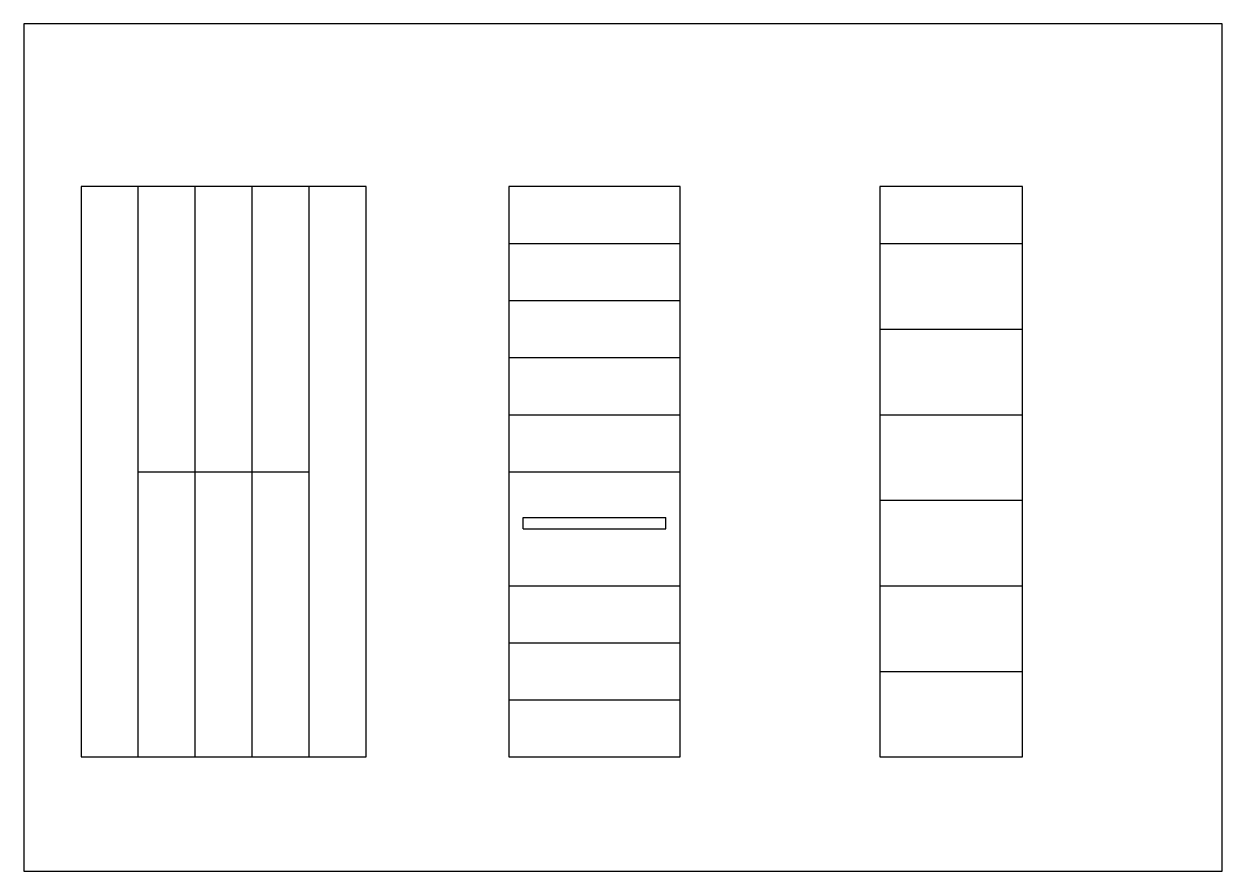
# Model space of a CAD drawing. Extents: x 0 to 420, y 0 to 297.
import ezdxf

# ---------------------------------------------------------------- set-up
doc = ezdxf.new("R2010")
doc.units = 0

# ---------------------------------------------------------------- blocks, each defined once
blk = doc.blocks.new('FRAME')
for p, q in [((420, 297), (0, 297)), ((0, 297), (0, 0)), ((420, 0), (420, 297)), ((0, 0), (420, 0))]:
    blk.add_line(p, q)
blk = doc.blocks.new('FRONT_OLD')
for p, q in [((100, 200), (0, 200)), ((0, 200), (0, 0)), ((20, 0), (20, 200)), ((40, 0), (40, 200)), ((60, 0), (60, 200)), ((80, 0), (80, 200)), ((100, 0), (100, 200)), ((20, 100), (80, 100)), ((20, 98), (20, 100)), ((80, 98), (80, 100)), ((0, 0), (100, 0))]:
    blk.add_line(p, q)
blk = doc.blocks.new('SECTION_OLD')
for p, q in [((60, 200), (0, 200)), ((0, 200), (0, 0)), ((60, 0), (60, 200)), ((0, 180), (60, 180)), ((0, 160), (60, 160)), ((0, 140), (60, 140)), ((0, 120), (60, 120)), ((0, 100), (60, 100)), ((5, 84), (55, 84)), ((5, 80), (5, 84)), ((55, 80), (55, 84)), ((5, 80), (55, 80)), ((0, 60), (60, 60)), ((0, 40), (60, 40)), ((0, 20), (60, 20)), ((0, 0), (60, 0))]:
    blk.add_line(p, q)

msp = doc.modelspace()

# ---------------------------------------------------------------- linework, layer by layer
for p, q in [((350, 240), (300, 240)), ((300, 240), (300, 40)), ((350, 40), (350, 240)), ((300, 220), (350, 220)), ((300, 190), (350, 190)), ((300, 160), (350, 160)), ((300, 130), (350, 130)), ((300, 100), (350, 100)), ((300, 70), (350, 70)), ((300, 40), (350, 40))]:
    msp.add_line(p, q)

# ---------------------------------------------------------------- block references
for name, p in [('FRAME', (0, 0)), ('FRONT_OLD', (20, 40)), ('SECTION_OLD', (170, 40))]:
    msp.add_blockref(name, p)

doc.saveas('drawing.dxf')
